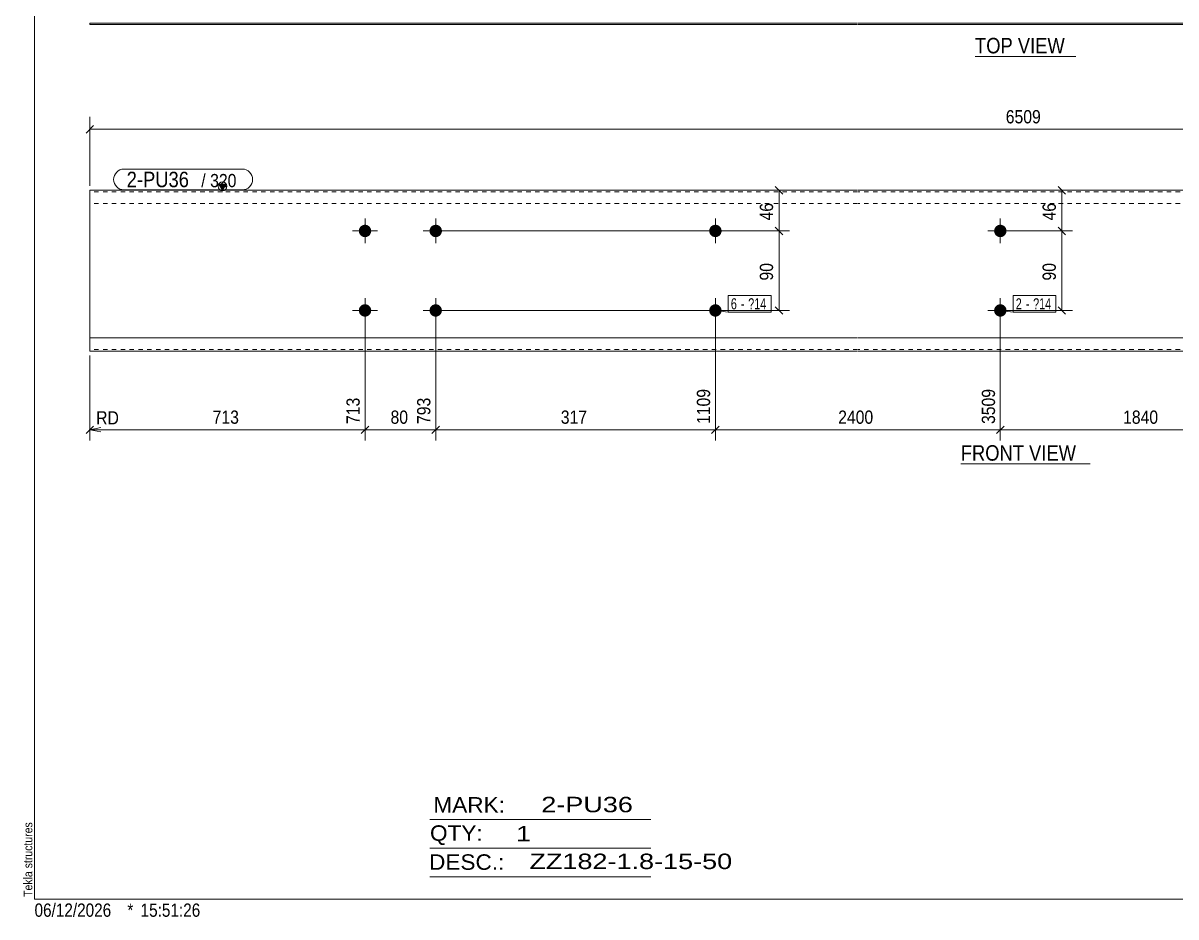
# Model space of a CAD drawing. Header units: millimetres. Extents: x 2 to 579, y 1 to 405.
# Drawn here: x 2.4 to 263.3, y 1 to 203.3 of the extents above; entities that cross this region are included whole.
import ezdxf

# ---------------------------------------------------------------- set-up
doc = ezdxf.new("R2010")
doc.units = ezdxf.units.MM
doc.linetypes.add('XKITLINE00', pattern=[0])
doc.linetypes.add('XKITLINE01', pattern=[4, 1, -1, 1, -1])
for name, color, linetype, lineweight in [('Bolt', 3, 'Continuous', 0), ('BoltMark', 7, 'Continuous', 0), ('Dimensions', 7, 'Continuous', 0), ('DrawingSheet', 5, 'Continuous', 0), ('OtherObjectType', 7, 'Continuous', 0), ('Part', 2, 'Continuous', 0), ('PartMark', 7, 'Continuous', 0)]:
    doc.layers.add(name, color=color, linetype=linetype, lineweight=lineweight)
doc.styles.add('ARIAL', font='ARIAL.TTF')
doc.styles.add('ARIAL_NARROW', font='ARIALN.TTF')

# ---------------------------------------------------------------- blocks, each defined once
blk = doc.blocks.new('*A1')
at = {"layer": 'Bolt'}
for points in [[(81.19, 156.2), (81.19, 156.17), (81.19, 156.13), (81.19, 156.1), (81.18, 156.06), (81.18, 156.03), (81.17, 156), (81.17, 155.96), (81.16, 155.93), (81.15, 155.9), (81.14, 155.86), (81.13, 155.83), (81.12, 155.8), (81.11, 155.76), (81.1, 155.73), (81.09, 155.7), (81.07, 155.67), (81.06, 155.64), (81.04, 155.61), (81.03, 155.58), (81.01, 155.55), (80.99, 155.52), (80.98, 155.49), (80.96, 155.46), (80.94, 155.43), (80.92, 155.4), (80.9, 155.37), (80.88, 155.35), (80.85, 155.32), (80.83, 155.3), (80.81, 155.27), (80.78, 155.25), (80.76, 155.22), (80.73, 155.2), (80.71, 155.18), (80.68, 155.15), (80.66, 155.13), (80.63, 155.11), (80.6, 155.09), (80.57, 155.07), (80.54, 155.05), (80.51, 155.03), (80.48, 155.02), (80.45, 155), (80.42, 154.99), (80.39, 154.97), (80.36, 154.96), (80.33, 154.94), (80.3, 154.93), (80.27, 154.92), (80.23, 154.91), (80.2, 154.9), (80.17, 154.89), (80.13, 154.88), (80.1, 154.87), (80.07, 154.86), (80.03, 154.86), (80, 154.85), (79.97, 154.85), (79.93, 154.84), (79.9, 154.84), (79.86, 154.84), (79.83, 154.84), (79.79, 154.84), (79.76, 154.84), (79.73, 154.84), (79.69, 154.84), (79.66, 154.84), (79.62, 154.85), (79.59, 154.85), (79.55, 154.86), (79.52, 154.86), (79.49, 154.87), (79.45, 154.88), (79.42, 154.89), (79.39, 154.9), (79.35, 154.91), (79.32, 154.92), (79.29, 154.93), (79.26, 154.94), (79.23, 154.96), (79.2, 154.97), (79.16, 154.99), (79.13, 155), (79.1, 155.02), (79.07, 155.03), (79.04, 155.05), (79.02, 155.07), (78.99, 155.09), (78.96, 155.11), (78.93, 155.13), (78.91, 155.15), (78.88, 155.18), (78.85, 155.2), (78.83, 155.22), (78.8, 155.25), (78.78, 155.27), (78.76, 155.3), (78.73, 155.32), (78.71, 155.35), (78.69, 155.37), (78.67, 155.4), (78.65, 155.43), (78.63, 155.46), (78.61, 155.49), (78.59, 155.52), (78.58, 155.55), (78.56, 155.58), (78.54, 155.61), (78.53, 155.64), (78.51, 155.67), (78.5, 155.7), (78.49, 155.73), (78.48, 155.76), (78.46, 155.8), (78.45, 155.83), (78.44, 155.86), (78.44, 155.9), (78.43, 155.93), (78.42, 155.96), (78.41, 156), (78.41, 156.03), (78.4, 156.06), (78.4, 156.1), (78.4, 156.13), (78.4, 156.17), (78.39, 156.2), (78.39, 156.24), (78.39, 156.27), (78.4, 156.3), (78.4, 156.34), (78.4, 156.37), (78.4, 156.41), (78.41, 156.44), (78.41, 156.48), (78.42, 156.51), (78.43, 156.54), (78.44, 156.58), (78.44, 156.61), (78.45, 156.64), (78.46, 156.67), (78.48, 156.71), (78.49, 156.74), (78.5, 156.77), (78.51, 156.8), (78.53, 156.83), (78.54, 156.87), (78.56, 156.9), (78.58, 156.93), (78.59, 156.96), (78.61, 156.98), (78.63, 157.01), (78.65, 157.04), (78.67, 157.07), (78.69, 157.1), (78.71, 157.12), (78.73, 157.15), (78.76, 157.18), (78.78, 157.2), (78.8, 157.23), (78.83, 157.25), (78.85, 157.27), (78.88, 157.3), (78.91, 157.32), (78.93, 157.34), (78.96, 157.36), (78.99, 157.38), (79.02, 157.4), (79.04, 157.42), (79.07, 157.44), (79.1, 157.45), (79.13, 157.47), (79.16, 157.49), (79.2, 157.5), (79.23, 157.52), (79.26, 157.53), (79.29, 157.54), (79.32, 157.55), (79.35, 157.57), (79.39, 157.58), (79.42, 157.59), (79.45, 157.59), (79.49, 157.6), (79.52, 157.61), (79.55, 157.62), (79.59, 157.62), (79.62, 157.63), (79.66, 157.63), (79.69, 157.63), (79.73, 157.63), (79.76, 157.64), (79.79, 157.64), (79.83, 157.64), (79.86, 157.63), (79.9, 157.63), (79.93, 157.63), (79.97, 157.63), (80, 157.62), (80.03, 157.62), (80.07, 157.61), (80.1, 157.6), (80.13, 157.59), (80.17, 157.59), (80.2, 157.58), (80.23, 157.57), (80.27, 157.55), (80.3, 157.54), (80.33, 157.53), (80.36, 157.52), (80.39, 157.5), (80.42, 157.49), (80.45, 157.47), (80.48, 157.45), (80.51, 157.44), (80.54, 157.42), (80.57, 157.4), (80.6, 157.38), (80.63, 157.36), (80.66, 157.34), (80.68, 157.32), (80.71, 157.3), (80.73, 157.27), (80.76, 157.25), (80.78, 157.23), (80.81, 157.2), (80.83, 157.18), (80.85, 157.15), (80.88, 157.12), (80.9, 157.1), (80.92, 157.07), (80.94, 157.04), (80.96, 157.01), (80.98, 156.98), (80.99, 156.96), (81.01, 156.93), (81.03, 156.9), (81.04, 156.87), (81.06, 156.83), (81.07, 156.8), (81.09, 156.77), (81.1, 156.74), (81.11, 156.71), (81.12, 156.67), (81.13, 156.64), (81.14, 156.61), (81.15, 156.58), (81.16, 156.54), (81.17, 156.51), (81.17, 156.48), (81.18, 156.44), (81.18, 156.41), (81.19, 156.37), (81.19, 156.34), (81.19, 156.3), (81.19, 156.27), (81.19, 156.24)], [(97.19, 156.2), (97.19, 156.17), (97.19, 156.13), (97.19, 156.1), (97.18, 156.06), (97.18, 156.03), (97.17, 156), (97.17, 155.96), (97.16, 155.93), (97.15, 155.9), (97.14, 155.86), (97.13, 155.83), (97.12, 155.8), (97.11, 155.76), (97.1, 155.73), (97.09, 155.7), (97.07, 155.67), (97.06, 155.64), (97.04, 155.61), (97.03, 155.58), (97.01, 155.55), (96.99, 155.52), (96.98, 155.49), (96.96, 155.46), (96.94, 155.43), (96.92, 155.4), (96.9, 155.37), (96.88, 155.35), (96.85, 155.32), (96.83, 155.3), (96.81, 155.27), (96.78, 155.25), (96.76, 155.22), (96.73, 155.2), (96.71, 155.18), (96.68, 155.15), (96.66, 155.13), (96.63, 155.11), (96.6, 155.09), (96.57, 155.07), (96.54, 155.05), (96.51, 155.03), (96.48, 155.02), (96.45, 155), (96.42, 154.99), (96.39, 154.97), (96.36, 154.96), (96.33, 154.94), (96.3, 154.93), (96.27, 154.92), (96.23, 154.91), (96.2, 154.9), (96.17, 154.89), (96.13, 154.88), (96.1, 154.87), (96.07, 154.86), (96.03, 154.86), (96, 154.85), (95.97, 154.85), (95.93, 154.84), (95.9, 154.84), (95.86, 154.84), (95.83, 154.84), (95.79, 154.84), (95.76, 154.84), (95.73, 154.84), (95.69, 154.84), (95.66, 154.84), (95.62, 154.85), (95.59, 154.85), (95.55, 154.86), (95.52, 154.86), (95.49, 154.87), (95.45, 154.88), (95.42, 154.89), (95.39, 154.9), (95.35, 154.91), (95.32, 154.92), (95.29, 154.93), (95.26, 154.94), (95.23, 154.96), (95.2, 154.97), (95.16, 154.99), (95.13, 155), (95.1, 155.02), (95.07, 155.03), (95.04, 155.05), (95.02, 155.07), (94.99, 155.09), (94.96, 155.11), (94.93, 155.13), (94.91, 155.15), (94.88, 155.18), (94.85, 155.2), (94.83, 155.22), (94.8, 155.25), (94.78, 155.27), (94.76, 155.3), (94.73, 155.32), (94.71, 155.35), (94.69, 155.37), (94.67, 155.4), (94.65, 155.43), (94.63, 155.46), (94.61, 155.49), (94.59, 155.52), (94.58, 155.55), (94.56, 155.58), (94.54, 155.61), (94.53, 155.64), (94.51, 155.67), (94.5, 155.7), (94.49, 155.73), (94.48, 155.76), (94.46, 155.8), (94.45, 155.83), (94.44, 155.86), (94.44, 155.9), (94.43, 155.93), (94.42, 155.96), (94.41, 156), (94.41, 156.03), (94.4, 156.06), (94.4, 156.1), (94.4, 156.13), (94.4, 156.17), (94.39, 156.2), (94.39, 156.24), (94.39, 156.27), (94.4, 156.3), (94.4, 156.34), (94.4, 156.37), (94.4, 156.41), (94.41, 156.44), (94.41, 156.48), (94.42, 156.51), (94.43, 156.54), (94.44, 156.58), (94.44, 156.61), (94.45, 156.64), (94.46, 156.67), (94.48, 156.71), (94.49, 156.74), (94.5, 156.77), (94.51, 156.8), (94.53, 156.83), (94.54, 156.87), (94.56, 156.9), (94.58, 156.93), (94.59, 156.96), (94.61, 156.98), (94.63, 157.01), (94.65, 157.04), (94.67, 157.07), (94.69, 157.1), (94.71, 157.12), (94.73, 157.15), (94.76, 157.18), (94.78, 157.2), (94.8, 157.23), (94.83, 157.25), (94.85, 157.27), (94.88, 157.3), (94.91, 157.32), (94.93, 157.34), (94.96, 157.36), (94.99, 157.38), (95.02, 157.4), (95.04, 157.42), (95.07, 157.44), (95.1, 157.45), (95.13, 157.47), (95.16, 157.49), (95.2, 157.5), (95.23, 157.52), (95.26, 157.53), (95.29, 157.54), (95.32, 157.55), (95.35, 157.57), (95.39, 157.58), (95.42, 157.59), (95.45, 157.59), (95.49, 157.6), (95.52, 157.61), (95.55, 157.62), (95.59, 157.62), (95.62, 157.63), (95.66, 157.63), (95.69, 157.63), (95.73, 157.63), (95.76, 157.64), (95.79, 157.64), (95.83, 157.64), (95.86, 157.63), (95.9, 157.63), (95.93, 157.63), (95.97, 157.63), (96, 157.62), (96.03, 157.62), (96.07, 157.61), (96.1, 157.6), (96.13, 157.59), (96.17, 157.59), (96.2, 157.58), (96.23, 157.57), (96.27, 157.55), (96.3, 157.54), (96.33, 157.53), (96.36, 157.52), (96.39, 157.5), (96.42, 157.49), (96.45, 157.47), (96.48, 157.45), (96.51, 157.44), (96.54, 157.42), (96.57, 157.4), (96.6, 157.38), (96.63, 157.36), (96.66, 157.34), (96.68, 157.32), (96.71, 157.3), (96.73, 157.27), (96.76, 157.25), (96.78, 157.23), (96.81, 157.2), (96.83, 157.18), (96.85, 157.15), (96.88, 157.12), (96.9, 157.1), (96.92, 157.07), (96.94, 157.04), (96.96, 157.01), (96.98, 156.98), (96.99, 156.96), (97.01, 156.93), (97.03, 156.9), (97.04, 156.87), (97.06, 156.83), (97.07, 156.8), (97.09, 156.77), (97.1, 156.74), (97.11, 156.71), (97.12, 156.67), (97.13, 156.64), (97.14, 156.61), (97.15, 156.58), (97.16, 156.54), (97.17, 156.51), (97.17, 156.48), (97.18, 156.44), (97.18, 156.41), (97.19, 156.37), (97.19, 156.34), (97.19, 156.3), (97.19, 156.27), (97.19, 156.24)], [(81.19, 138.2), (81.19, 138.17), (81.19, 138.13), (81.19, 138.1), (81.18, 138.06), (81.18, 138.03), (81.17, 138), (81.17, 137.96), (81.16, 137.93), (81.15, 137.9), (81.14, 137.86), (81.13, 137.83), (81.12, 137.8), (81.11, 137.76), (81.1, 137.73), (81.09, 137.7), (81.07, 137.67), (81.06, 137.64), (81.04, 137.61), (81.03, 137.58), (81.01, 137.55), (80.99, 137.52), (80.98, 137.49), (80.96, 137.46), (80.94, 137.43), (80.92, 137.4), (80.9, 137.37), (80.88, 137.35), (80.85, 137.32), (80.83, 137.3), (80.81, 137.27), (80.78, 137.25), (80.76, 137.22), (80.73, 137.2), (80.71, 137.18), (80.68, 137.15), (80.66, 137.13), (80.63, 137.11), (80.6, 137.09), (80.57, 137.07), (80.54, 137.05), (80.51, 137.03), (80.48, 137.02), (80.45, 137), (80.42, 136.99), (80.39, 136.97), (80.36, 136.96), (80.33, 136.94), (80.3, 136.93), (80.27, 136.92), (80.23, 136.91), (80.2, 136.9), (80.17, 136.89), (80.13, 136.88), (80.1, 136.87), (80.07, 136.86), (80.03, 136.86), (80, 136.85), (79.97, 136.85), (79.93, 136.84), (79.9, 136.84), (79.86, 136.84), (79.83, 136.84), (79.79, 136.84), (79.76, 136.84), (79.73, 136.84), (79.69, 136.84), (79.66, 136.84), (79.62, 136.85), (79.59, 136.85), (79.55, 136.86), (79.52, 136.86), (79.49, 136.87), (79.45, 136.88), (79.42, 136.89), (79.39, 136.9), (79.35, 136.91), (79.32, 136.92), (79.29, 136.93), (79.26, 136.94), (79.23, 136.96), (79.2, 136.97), (79.16, 136.99), (79.13, 137), (79.1, 137.02), (79.07, 137.03), (79.04, 137.05), (79.02, 137.07), (78.99, 137.09), (78.96, 137.11), (78.93, 137.13), (78.91, 137.15), (78.88, 137.18), (78.85, 137.2), (78.83, 137.22), (78.8, 137.25), (78.78, 137.27), (78.76, 137.3), (78.73, 137.32), (78.71, 137.35), (78.69, 137.37), (78.67, 137.4), (78.65, 137.43), (78.63, 137.46), (78.61, 137.49), (78.59, 137.52), (78.58, 137.55), (78.56, 137.58), (78.54, 137.61), (78.53, 137.64), (78.51, 137.67), (78.5, 137.7), (78.49, 137.73), (78.48, 137.76), (78.46, 137.8), (78.45, 137.83), (78.44, 137.86), (78.44, 137.9), (78.43, 137.93), (78.42, 137.96), (78.41, 138), (78.41, 138.03), (78.4, 138.06), (78.4, 138.1), (78.4, 138.13), (78.4, 138.17), (78.39, 138.2), (78.39, 138.24), (78.39, 138.27), (78.4, 138.3), (78.4, 138.34), (78.4, 138.37), (78.4, 138.41), (78.41, 138.44), (78.41, 138.48), (78.42, 138.51), (78.43, 138.54), (78.44, 138.58), (78.44, 138.61), (78.45, 138.64), (78.46, 138.67), (78.48, 138.71), (78.49, 138.74), (78.5, 138.77), (78.51, 138.8), (78.53, 138.83), (78.54, 138.87), (78.56, 138.9), (78.58, 138.93), (78.59, 138.96), (78.61, 138.98), (78.63, 139.01), (78.65, 139.04), (78.67, 139.07), (78.69, 139.1), (78.71, 139.12), (78.73, 139.15), (78.76, 139.18), (78.78, 139.2), (78.8, 139.23), (78.83, 139.25), (78.85, 139.27), (78.88, 139.3), (78.91, 139.32), (78.93, 139.34), (78.96, 139.36), (78.99, 139.38), (79.02, 139.4), (79.04, 139.42), (79.07, 139.44), (79.1, 139.45), (79.13, 139.47), (79.16, 139.49), (79.2, 139.5), (79.23, 139.52), (79.26, 139.53), (79.29, 139.54), (79.32, 139.55), (79.35, 139.57), (79.39, 139.58), (79.42, 139.59), (79.45, 139.59), (79.49, 139.6), (79.52, 139.61), (79.55, 139.62), (79.59, 139.62), (79.62, 139.63), (79.66, 139.63), (79.69, 139.63), (79.73, 139.63), (79.76, 139.64), (79.79, 139.64), (79.83, 139.64), (79.86, 139.63), (79.9, 139.63), (79.93, 139.63), (79.97, 139.63), (80, 139.62), (80.03, 139.62), (80.07, 139.61), (80.1, 139.6), (80.13, 139.59), (80.17, 139.59), (80.2, 139.58), (80.23, 139.57), (80.27, 139.55), (80.3, 139.54), (80.33, 139.53), (80.36, 139.52), (80.39, 139.5), (80.42, 139.49), (80.45, 139.47), (80.48, 139.45), (80.51, 139.44), (80.54, 139.42), (80.57, 139.4), (80.6, 139.38), (80.63, 139.36), (80.66, 139.34), (80.68, 139.32), (80.71, 139.3), (80.73, 139.27), (80.76, 139.25), (80.78, 139.23), (80.81, 139.2), (80.83, 139.18), (80.85, 139.15), (80.88, 139.12), (80.9, 139.1), (80.92, 139.07), (80.94, 139.04), (80.96, 139.01), (80.98, 138.98), (80.99, 138.96), (81.01, 138.93), (81.03, 138.9), (81.04, 138.87), (81.06, 138.83), (81.07, 138.8), (81.09, 138.77), (81.1, 138.74), (81.11, 138.71), (81.12, 138.67), (81.13, 138.64), (81.14, 138.61), (81.15, 138.58), (81.16, 138.54), (81.17, 138.51), (81.17, 138.48), (81.18, 138.44), (81.18, 138.41), (81.19, 138.37), (81.19, 138.34), (81.19, 138.3), (81.19, 138.27), (81.19, 138.24)], [(97.19, 138.2), (97.19, 138.17), (97.19, 138.13), (97.19, 138.1), (97.18, 138.06), (97.18, 138.03), (97.17, 138), (97.17, 137.96), (97.16, 137.93), (97.15, 137.9), (97.14, 137.86), (97.13, 137.83), (97.12, 137.8), (97.11, 137.76), (97.1, 137.73), (97.09, 137.7), (97.07, 137.67), (97.06, 137.64), (97.04, 137.61), (97.03, 137.58), (97.01, 137.55), (96.99, 137.52), (96.98, 137.49), (96.96, 137.46), (96.94, 137.43), (96.92, 137.4), (96.9, 137.37), (96.88, 137.35), (96.85, 137.32), (96.83, 137.3), (96.81, 137.27), (96.78, 137.25), (96.76, 137.22), (96.73, 137.2), (96.71, 137.18), (96.68, 137.15), (96.66, 137.13), (96.63, 137.11), (96.6, 137.09), (96.57, 137.07), (96.54, 137.05), (96.51, 137.03), (96.48, 137.02), (96.45, 137), (96.42, 136.99), (96.39, 136.97), (96.36, 136.96), (96.33, 136.94), (96.3, 136.93), (96.27, 136.92), (96.23, 136.91), (96.2, 136.9), (96.17, 136.89), (96.13, 136.88), (96.1, 136.87), (96.07, 136.86), (96.03, 136.86), (96, 136.85), (95.97, 136.85), (95.93, 136.84), (95.9, 136.84), (95.86, 136.84), (95.83, 136.84), (95.79, 136.84), (95.76, 136.84), (95.73, 136.84), (95.69, 136.84), (95.66, 136.84), (95.62, 136.85), (95.59, 136.85), (95.55, 136.86), (95.52, 136.86), (95.49, 136.87), (95.45, 136.88), (95.42, 136.89), (95.39, 136.9), (95.35, 136.91), (95.32, 136.92), (95.29, 136.93), (95.26, 136.94), (95.23, 136.96), (95.2, 136.97), (95.16, 136.99), (95.13, 137), (95.1, 137.02), (95.07, 137.03), (95.04, 137.05), (95.02, 137.07), (94.99, 137.09), (94.96, 137.11), (94.93, 137.13), (94.91, 137.15), (94.88, 137.18), (94.85, 137.2), (94.83, 137.22), (94.8, 137.25), (94.78, 137.27), (94.76, 137.3), (94.73, 137.32), (94.71, 137.35), (94.69, 137.37), (94.67, 137.4), (94.65, 137.43), (94.63, 137.46), (94.61, 137.49), (94.59, 137.52), (94.58, 137.55), (94.56, 137.58), (94.54, 137.61), (94.53, 137.64), (94.51, 137.67), (94.5, 137.7), (94.49, 137.73), (94.48, 137.76), (94.46, 137.8), (94.45, 137.83), (94.44, 137.86), (94.44, 137.9), (94.43, 137.93), (94.42, 137.96), (94.41, 138), (94.41, 138.03), (94.4, 138.06), (94.4, 138.1), (94.4, 138.13), (94.4, 138.17), (94.39, 138.2), (94.39, 138.24), (94.39, 138.27), (94.4, 138.3), (94.4, 138.34), (94.4, 138.37), (94.4, 138.41), (94.41, 138.44), (94.41, 138.48), (94.42, 138.51), (94.43, 138.54), (94.44, 138.58), (94.44, 138.61), (94.45, 138.64), (94.46, 138.67), (94.48, 138.71), (94.49, 138.74), (94.5, 138.77), (94.51, 138.8), (94.53, 138.83), (94.54, 138.87), (94.56, 138.9), (94.58, 138.93), (94.59, 138.96), (94.61, 138.98), (94.63, 139.01), (94.65, 139.04), (94.67, 139.07), (94.69, 139.1), (94.71, 139.12), (94.73, 139.15), (94.76, 139.18), (94.78, 139.2), (94.8, 139.23), (94.83, 139.25), (94.85, 139.27), (94.88, 139.3), (94.91, 139.32), (94.93, 139.34), (94.96, 139.36), (94.99, 139.38), (95.02, 139.4), (95.04, 139.42), (95.07, 139.44), (95.1, 139.45), (95.13, 139.47), (95.16, 139.49), (95.2, 139.5), (95.23, 139.52), (95.26, 139.53), (95.29, 139.54), (95.32, 139.55), (95.35, 139.57), (95.39, 139.58), (95.42, 139.59), (95.45, 139.59), (95.49, 139.6), (95.52, 139.61), (95.55, 139.62), (95.59, 139.62), (95.62, 139.63), (95.66, 139.63), (95.69, 139.63), (95.73, 139.63), (95.76, 139.64), (95.79, 139.64), (95.83, 139.64), (95.86, 139.63), (95.9, 139.63), (95.93, 139.63), (95.97, 139.63), (96, 139.62), (96.03, 139.62), (96.07, 139.61), (96.1, 139.6), (96.13, 139.59), (96.17, 139.59), (96.2, 139.58), (96.23, 139.57), (96.27, 139.55), (96.3, 139.54), (96.33, 139.53), (96.36, 139.52), (96.39, 139.5), (96.42, 139.49), (96.45, 139.47), (96.48, 139.45), (96.51, 139.44), (96.54, 139.42), (96.57, 139.4), (96.6, 139.38), (96.63, 139.36), (96.66, 139.34), (96.68, 139.32), (96.71, 139.3), (96.73, 139.27), (96.76, 139.25), (96.78, 139.23), (96.81, 139.2), (96.83, 139.18), (96.85, 139.15), (96.88, 139.12), (96.9, 139.1), (96.92, 139.07), (96.94, 139.04), (96.96, 139.01), (96.98, 138.98), (96.99, 138.96), (97.01, 138.93), (97.03, 138.9), (97.04, 138.87), (97.06, 138.83), (97.07, 138.8), (97.09, 138.77), (97.1, 138.74), (97.11, 138.71), (97.12, 138.67), (97.13, 138.64), (97.14, 138.61), (97.15, 138.58), (97.16, 138.54), (97.17, 138.51), (97.17, 138.48), (97.18, 138.44), (97.18, 138.41), (97.19, 138.37), (97.19, 138.34), (97.19, 138.3), (97.19, 138.27), (97.19, 138.24)]]:
    blk.add_hatch(color=3, dxfattribs=at).paths.add_polyline_path(points, flags=17)
at = {"layer": 'Bolt', "color": 3, "linetype": 'XKITLINE00', "lineweight": 0}
for p, q in [((79.79, 159.04), (79.79, 153.44)), ((95.79, 159.04), (95.79, 153.44)), ((82.59, 156.24), (76.99, 156.24)), ((98.59, 156.24), (92.99, 156.24)), ((79.79, 141.04), (79.79, 135.44)), ((95.79, 141.04), (95.79, 135.44)), ((82.59, 138.24), (76.99, 138.24)), ((98.59, 138.24), (92.99, 138.24))]:
    blk.add_line(p, q, dxfattribs=at)
blk = doc.blocks.new('*A2')
at = {"layer": 'Bolt'}
for points in [[(160.5, 156.2), (160.5, 156.17), (160.49, 156.13), (160.49, 156.1), (160.49, 156.06), (160.48, 156.03), (160.48, 156), (160.47, 155.96), (160.46, 155.93), (160.46, 155.9), (160.45, 155.86), (160.44, 155.83), (160.43, 155.8), (160.42, 155.76), (160.4, 155.73), (160.39, 155.7), (160.38, 155.67), (160.36, 155.64), (160.35, 155.61), (160.33, 155.58), (160.32, 155.55), (160.3, 155.52), (160.28, 155.49), (160.26, 155.46), (160.24, 155.43), (160.22, 155.4), (160.2, 155.37), (160.18, 155.35), (160.16, 155.32), (160.14, 155.3), (160.11, 155.27), (160.09, 155.25), (160.06, 155.22), (160.04, 155.2), (160.01, 155.18), (159.99, 155.15), (159.96, 155.13), (159.93, 155.11), (159.9, 155.09), (159.88, 155.07), (159.85, 155.05), (159.82, 155.03), (159.79, 155.02), (159.76, 155), (159.73, 154.99), (159.7, 154.97), (159.67, 154.96), (159.63, 154.94), (159.6, 154.93), (159.57, 154.92), (159.54, 154.91), (159.5, 154.9), (159.47, 154.89), (159.44, 154.88), (159.41, 154.87), (159.37, 154.86), (159.34, 154.86), (159.3, 154.85), (159.27, 154.85), (159.24, 154.84), (159.2, 154.84), (159.17, 154.84), (159.13, 154.84), (159.1, 154.84), (159.06, 154.84), (159.03, 154.84), (159, 154.84), (158.96, 154.84), (158.93, 154.85), (158.89, 154.85), (158.86, 154.86), (158.83, 154.86), (158.79, 154.87), (158.76, 154.88), (158.73, 154.89), (158.69, 154.9), (158.66, 154.91), (158.63, 154.92), (158.59, 154.93), (158.56, 154.94), (158.53, 154.96), (158.5, 154.97), (158.47, 154.99), (158.44, 155), (158.41, 155.02), (158.38, 155.03), (158.35, 155.05), (158.32, 155.07), (158.29, 155.09), (158.26, 155.11), (158.24, 155.13), (158.21, 155.15), (158.18, 155.18), (158.16, 155.2), (158.13, 155.22), (158.11, 155.25), (158.08, 155.27), (158.06, 155.3), (158.04, 155.32), (158.02, 155.35), (157.99, 155.37), (157.97, 155.4), (157.95, 155.43), (157.93, 155.46), (157.92, 155.49), (157.9, 155.52), (157.88, 155.55), (157.86, 155.58), (157.85, 155.61), (157.83, 155.64), (157.82, 155.67), (157.81, 155.7), (157.79, 155.73), (157.78, 155.76), (157.77, 155.8), (157.76, 155.83), (157.75, 155.86), (157.74, 155.9), (157.73, 155.93), (157.73, 155.96), (157.72, 156), (157.71, 156.03), (157.71, 156.06), (157.71, 156.1), (157.7, 156.13), (157.7, 156.17), (157.7, 156.2), (157.7, 156.24), (157.7, 156.27), (157.7, 156.3), (157.7, 156.34), (157.71, 156.37), (157.71, 156.41), (157.71, 156.44), (157.72, 156.48), (157.73, 156.51), (157.73, 156.54), (157.74, 156.58), (157.75, 156.61), (157.76, 156.64), (157.77, 156.67), (157.78, 156.71), (157.79, 156.74), (157.81, 156.77), (157.82, 156.8), (157.83, 156.83), (157.85, 156.87), (157.86, 156.9), (157.88, 156.93), (157.9, 156.96), (157.92, 156.98), (157.93, 157.01), (157.95, 157.04), (157.97, 157.07), (157.99, 157.1), (158.02, 157.12), (158.04, 157.15), (158.06, 157.18), (158.08, 157.2), (158.11, 157.23), (158.13, 157.25), (158.16, 157.27), (158.18, 157.3), (158.21, 157.32), (158.24, 157.34), (158.26, 157.36), (158.29, 157.38), (158.32, 157.4), (158.35, 157.42), (158.38, 157.44), (158.41, 157.45), (158.44, 157.47), (158.47, 157.49), (158.5, 157.5), (158.53, 157.52), (158.56, 157.53), (158.59, 157.54), (158.63, 157.55), (158.66, 157.57), (158.69, 157.58), (158.73, 157.59), (158.76, 157.59), (158.79, 157.6), (158.83, 157.61), (158.86, 157.62), (158.89, 157.62), (158.93, 157.63), (158.96, 157.63), (159, 157.63), (159.03, 157.63), (159.06, 157.64), (159.1, 157.64), (159.13, 157.64), (159.17, 157.63), (159.2, 157.63), (159.24, 157.63), (159.27, 157.63), (159.3, 157.62), (159.34, 157.62), (159.37, 157.61), (159.41, 157.6), (159.44, 157.59), (159.47, 157.59), (159.5, 157.58), (159.54, 157.57), (159.57, 157.55), (159.6, 157.54), (159.63, 157.53), (159.67, 157.52), (159.7, 157.5), (159.73, 157.49), (159.76, 157.47), (159.79, 157.45), (159.82, 157.44), (159.85, 157.42), (159.88, 157.4), (159.9, 157.38), (159.93, 157.36), (159.96, 157.34), (159.99, 157.32), (160.01, 157.3), (160.04, 157.27), (160.06, 157.25), (160.09, 157.23), (160.11, 157.2), (160.14, 157.18), (160.16, 157.15), (160.18, 157.12), (160.2, 157.1), (160.22, 157.07), (160.24, 157.04), (160.26, 157.01), (160.28, 156.98), (160.3, 156.96), (160.32, 156.93), (160.33, 156.9), (160.35, 156.87), (160.36, 156.83), (160.38, 156.8), (160.39, 156.77), (160.4, 156.74), (160.42, 156.71), (160.43, 156.67), (160.44, 156.64), (160.45, 156.61), (160.46, 156.58), (160.46, 156.54), (160.47, 156.51), (160.48, 156.48), (160.48, 156.44), (160.49, 156.41), (160.49, 156.37), (160.49, 156.34), (160.5, 156.3), (160.5, 156.27), (160.5, 156.24)], [(160.5, 138.2), (160.5, 138.17), (160.49, 138.13), (160.49, 138.1), (160.49, 138.06), (160.48, 138.03), (160.48, 138), (160.47, 137.96), (160.46, 137.93), (160.46, 137.9), (160.45, 137.86), (160.44, 137.83), (160.43, 137.8), (160.42, 137.76), (160.4, 137.73), (160.39, 137.7), (160.38, 137.67), (160.36, 137.64), (160.35, 137.61), (160.33, 137.58), (160.32, 137.55), (160.3, 137.52), (160.28, 137.49), (160.26, 137.46), (160.24, 137.43), (160.22, 137.4), (160.2, 137.37), (160.18, 137.35), (160.16, 137.32), (160.14, 137.3), (160.11, 137.27), (160.09, 137.25), (160.06, 137.22), (160.04, 137.2), (160.01, 137.18), (159.99, 137.15), (159.96, 137.13), (159.93, 137.11), (159.9, 137.09), (159.88, 137.07), (159.85, 137.05), (159.82, 137.03), (159.79, 137.02), (159.76, 137), (159.73, 136.99), (159.7, 136.97), (159.67, 136.96), (159.63, 136.94), (159.6, 136.93), (159.57, 136.92), (159.54, 136.91), (159.5, 136.9), (159.47, 136.89), (159.44, 136.88), (159.41, 136.87), (159.37, 136.86), (159.34, 136.86), (159.3, 136.85), (159.27, 136.85), (159.24, 136.84), (159.2, 136.84), (159.17, 136.84), (159.13, 136.84), (159.1, 136.84), (159.06, 136.84), (159.03, 136.84), (159, 136.84), (158.96, 136.84), (158.93, 136.85), (158.89, 136.85), (158.86, 136.86), (158.83, 136.86), (158.79, 136.87), (158.76, 136.88), (158.73, 136.89), (158.69, 136.9), (158.66, 136.91), (158.63, 136.92), (158.59, 136.93), (158.56, 136.94), (158.53, 136.96), (158.5, 136.97), (158.47, 136.99), (158.44, 137), (158.41, 137.02), (158.38, 137.03), (158.35, 137.05), (158.32, 137.07), (158.29, 137.09), (158.26, 137.11), (158.24, 137.13), (158.21, 137.15), (158.18, 137.18), (158.16, 137.2), (158.13, 137.22), (158.11, 137.25), (158.08, 137.27), (158.06, 137.3), (158.04, 137.32), (158.02, 137.35), (157.99, 137.37), (157.97, 137.4), (157.95, 137.43), (157.93, 137.46), (157.92, 137.49), (157.9, 137.52), (157.88, 137.55), (157.86, 137.58), (157.85, 137.61), (157.83, 137.64), (157.82, 137.67), (157.81, 137.7), (157.79, 137.73), (157.78, 137.76), (157.77, 137.8), (157.76, 137.83), (157.75, 137.86), (157.74, 137.9), (157.73, 137.93), (157.73, 137.96), (157.72, 138), (157.71, 138.03), (157.71, 138.06), (157.71, 138.1), (157.7, 138.13), (157.7, 138.17), (157.7, 138.2), (157.7, 138.24), (157.7, 138.27), (157.7, 138.3), (157.7, 138.34), (157.71, 138.37), (157.71, 138.41), (157.71, 138.44), (157.72, 138.48), (157.73, 138.51), (157.73, 138.54), (157.74, 138.58), (157.75, 138.61), (157.76, 138.64), (157.77, 138.67), (157.78, 138.71), (157.79, 138.74), (157.81, 138.77), (157.82, 138.8), (157.83, 138.83), (157.85, 138.87), (157.86, 138.9), (157.88, 138.93), (157.9, 138.96), (157.92, 138.98), (157.93, 139.01), (157.95, 139.04), (157.97, 139.07), (157.99, 139.1), (158.02, 139.12), (158.04, 139.15), (158.06, 139.18), (158.08, 139.2), (158.11, 139.23), (158.13, 139.25), (158.16, 139.27), (158.18, 139.3), (158.21, 139.32), (158.24, 139.34), (158.26, 139.36), (158.29, 139.38), (158.32, 139.4), (158.35, 139.42), (158.38, 139.44), (158.41, 139.45), (158.44, 139.47), (158.47, 139.49), (158.5, 139.5), (158.53, 139.52), (158.56, 139.53), (158.59, 139.54), (158.63, 139.55), (158.66, 139.57), (158.69, 139.58), (158.73, 139.59), (158.76, 139.59), (158.79, 139.6), (158.83, 139.61), (158.86, 139.62), (158.89, 139.62), (158.93, 139.63), (158.96, 139.63), (159, 139.63), (159.03, 139.63), (159.06, 139.64), (159.1, 139.64), (159.13, 139.64), (159.17, 139.63), (159.2, 139.63), (159.24, 139.63), (159.27, 139.63), (159.3, 139.62), (159.34, 139.62), (159.37, 139.61), (159.41, 139.6), (159.44, 139.59), (159.47, 139.59), (159.5, 139.58), (159.54, 139.57), (159.57, 139.55), (159.6, 139.54), (159.63, 139.53), (159.67, 139.52), (159.7, 139.5), (159.73, 139.49), (159.76, 139.47), (159.79, 139.45), (159.82, 139.44), (159.85, 139.42), (159.88, 139.4), (159.9, 139.38), (159.93, 139.36), (159.96, 139.34), (159.99, 139.32), (160.01, 139.3), (160.04, 139.27), (160.06, 139.25), (160.09, 139.23), (160.11, 139.2), (160.14, 139.18), (160.16, 139.15), (160.18, 139.12), (160.2, 139.1), (160.22, 139.07), (160.24, 139.04), (160.26, 139.01), (160.28, 138.98), (160.3, 138.96), (160.32, 138.93), (160.33, 138.9), (160.35, 138.87), (160.36, 138.83), (160.38, 138.8), (160.39, 138.77), (160.4, 138.74), (160.42, 138.71), (160.43, 138.67), (160.44, 138.64), (160.45, 138.61), (160.46, 138.58), (160.46, 138.54), (160.47, 138.51), (160.48, 138.48), (160.48, 138.44), (160.49, 138.41), (160.49, 138.37), (160.49, 138.34), (160.5, 138.3), (160.5, 138.27), (160.5, 138.24)]]:
    blk.add_hatch(color=3, dxfattribs=at).paths.add_polyline_path(points, flags=17)
at = {"layer": 'Bolt', "color": 3, "linetype": 'XKITLINE00', "lineweight": 0}
for p, q in [((159.1, 159.04), (159.1, 153.44)), ((161.9, 156.24), (156.3, 156.24)), ((159.1, 141.04), (159.1, 135.44)), ((161.9, 138.24), (156.3, 138.24))]:
    blk.add_line(p, q, dxfattribs=at)
blk = doc.blocks.new('*A3')
at = {"layer": 'Bolt'}
for points in [[(224.99, 156.2), (224.98, 156.17), (224.98, 156.13), (224.98, 156.1), (224.98, 156.06), (224.97, 156.03), (224.97, 156), (224.96, 155.96), (224.95, 155.93), (224.94, 155.9), (224.94, 155.86), (224.93, 155.83), (224.92, 155.8), (224.9, 155.76), (224.89, 155.73), (224.88, 155.7), (224.87, 155.67), (224.85, 155.64), (224.84, 155.61), (224.82, 155.58), (224.8, 155.55), (224.79, 155.52), (224.77, 155.49), (224.75, 155.46), (224.73, 155.43), (224.71, 155.4), (224.69, 155.37), (224.67, 155.35), (224.65, 155.32), (224.62, 155.3), (224.6, 155.27), (224.58, 155.25), (224.55, 155.22), (224.53, 155.2), (224.5, 155.18), (224.47, 155.15), (224.45, 155.13), (224.42, 155.11), (224.39, 155.09), (224.36, 155.07), (224.34, 155.05), (224.31, 155.03), (224.28, 155.02), (224.25, 155), (224.22, 154.99), (224.18, 154.97), (224.15, 154.96), (224.12, 154.94), (224.09, 154.93), (224.06, 154.92), (224.03, 154.91), (223.99, 154.9), (223.96, 154.89), (223.93, 154.88), (223.89, 154.87), (223.86, 154.86), (223.83, 154.86), (223.79, 154.85), (223.76, 154.85), (223.72, 154.84), (223.69, 154.84), (223.66, 154.84), (223.62, 154.84), (223.59, 154.84), (223.55, 154.84), (223.52, 154.84), (223.48, 154.84), (223.45, 154.84), (223.41, 154.85), (223.38, 154.85), (223.35, 154.86), (223.31, 154.86), (223.28, 154.87), (223.25, 154.88), (223.21, 154.89), (223.18, 154.9), (223.15, 154.91), (223.11, 154.92), (223.08, 154.93), (223.05, 154.94), (223.02, 154.96), (222.99, 154.97), (222.96, 154.99), (222.93, 155), (222.9, 155.02), (222.87, 155.03), (222.84, 155.05), (222.81, 155.07), (222.78, 155.09), (222.75, 155.11), (222.73, 155.13), (222.7, 155.15), (222.67, 155.18), (222.65, 155.2), (222.62, 155.22), (222.6, 155.25), (222.57, 155.27), (222.55, 155.3), (222.53, 155.32), (222.5, 155.35), (222.48, 155.37), (222.46, 155.4), (222.44, 155.43), (222.42, 155.46), (222.4, 155.49), (222.39, 155.52), (222.37, 155.55), (222.35, 155.58), (222.34, 155.61), (222.32, 155.64), (222.31, 155.67), (222.29, 155.7), (222.28, 155.73), (222.27, 155.76), (222.26, 155.8), (222.25, 155.83), (222.24, 155.86), (222.23, 155.9), (222.22, 155.93), (222.21, 155.96), (222.21, 156), (222.2, 156.03), (222.2, 156.06), (222.19, 156.1), (222.19, 156.13), (222.19, 156.17), (222.19, 156.2), (222.19, 156.24), (222.19, 156.27), (222.19, 156.3), (222.19, 156.34), (222.19, 156.37), (222.2, 156.41), (222.2, 156.44), (222.21, 156.48), (222.21, 156.51), (222.22, 156.54), (222.23, 156.58), (222.24, 156.61), (222.25, 156.64), (222.26, 156.67), (222.27, 156.71), (222.28, 156.74), (222.29, 156.77), (222.31, 156.8), (222.32, 156.83), (222.34, 156.87), (222.35, 156.9), (222.37, 156.93), (222.39, 156.96), (222.4, 156.98), (222.42, 157.01), (222.44, 157.04), (222.46, 157.07), (222.48, 157.1), (222.5, 157.12), (222.53, 157.15), (222.55, 157.18), (222.57, 157.2), (222.6, 157.23), (222.62, 157.25), (222.65, 157.27), (222.67, 157.3), (222.7, 157.32), (222.73, 157.34), (222.75, 157.36), (222.78, 157.38), (222.81, 157.4), (222.84, 157.42), (222.87, 157.44), (222.9, 157.45), (222.93, 157.47), (222.96, 157.49), (222.99, 157.5), (223.02, 157.52), (223.05, 157.53), (223.08, 157.54), (223.11, 157.55), (223.15, 157.57), (223.18, 157.58), (223.21, 157.59), (223.25, 157.59), (223.28, 157.6), (223.31, 157.61), (223.35, 157.62), (223.38, 157.62), (223.41, 157.63), (223.45, 157.63), (223.48, 157.63), (223.52, 157.63), (223.55, 157.64), (223.59, 157.64), (223.62, 157.64), (223.66, 157.63), (223.69, 157.63), (223.72, 157.63), (223.76, 157.63), (223.79, 157.62), (223.83, 157.62), (223.86, 157.61), (223.89, 157.6), (223.93, 157.59), (223.96, 157.59), (223.99, 157.58), (224.03, 157.57), (224.06, 157.55), (224.09, 157.54), (224.12, 157.53), (224.15, 157.52), (224.18, 157.5), (224.22, 157.49), (224.25, 157.47), (224.28, 157.45), (224.31, 157.44), (224.34, 157.42), (224.36, 157.4), (224.39, 157.38), (224.42, 157.36), (224.45, 157.34), (224.47, 157.32), (224.5, 157.3), (224.53, 157.27), (224.55, 157.25), (224.58, 157.23), (224.6, 157.2), (224.62, 157.18), (224.65, 157.15), (224.67, 157.12), (224.69, 157.1), (224.71, 157.07), (224.73, 157.04), (224.75, 157.01), (224.77, 156.98), (224.79, 156.96), (224.8, 156.93), (224.82, 156.9), (224.84, 156.87), (224.85, 156.83), (224.87, 156.8), (224.88, 156.77), (224.89, 156.74), (224.9, 156.71), (224.92, 156.67), (224.93, 156.64), (224.94, 156.61), (224.94, 156.58), (224.95, 156.54), (224.96, 156.51), (224.97, 156.48), (224.97, 156.44), (224.98, 156.41), (224.98, 156.37), (224.98, 156.34), (224.98, 156.3), (224.99, 156.27), (224.99, 156.24)], [(224.99, 138.2), (224.98, 138.17), (224.98, 138.13), (224.98, 138.1), (224.98, 138.06), (224.97, 138.03), (224.97, 138), (224.96, 137.96), (224.95, 137.93), (224.94, 137.9), (224.94, 137.86), (224.93, 137.83), (224.92, 137.8), (224.9, 137.76), (224.89, 137.73), (224.88, 137.7), (224.87, 137.67), (224.85, 137.64), (224.84, 137.61), (224.82, 137.58), (224.8, 137.55), (224.79, 137.52), (224.77, 137.49), (224.75, 137.46), (224.73, 137.43), (224.71, 137.4), (224.69, 137.37), (224.67, 137.35), (224.65, 137.32), (224.62, 137.3), (224.6, 137.27), (224.58, 137.25), (224.55, 137.22), (224.53, 137.2), (224.5, 137.18), (224.47, 137.15), (224.45, 137.13), (224.42, 137.11), (224.39, 137.09), (224.36, 137.07), (224.34, 137.05), (224.31, 137.03), (224.28, 137.02), (224.25, 137), (224.22, 136.99), (224.18, 136.97), (224.15, 136.96), (224.12, 136.94), (224.09, 136.93), (224.06, 136.92), (224.03, 136.91), (223.99, 136.9), (223.96, 136.89), (223.93, 136.88), (223.89, 136.87), (223.86, 136.86), (223.83, 136.86), (223.79, 136.85), (223.76, 136.85), (223.72, 136.84), (223.69, 136.84), (223.66, 136.84), (223.62, 136.84), (223.59, 136.84), (223.55, 136.84), (223.52, 136.84), (223.48, 136.84), (223.45, 136.84), (223.41, 136.85), (223.38, 136.85), (223.35, 136.86), (223.31, 136.86), (223.28, 136.87), (223.25, 136.88), (223.21, 136.89), (223.18, 136.9), (223.15, 136.91), (223.11, 136.92), (223.08, 136.93), (223.05, 136.94), (223.02, 136.96), (222.99, 136.97), (222.96, 136.99), (222.93, 137), (222.9, 137.02), (222.87, 137.03), (222.84, 137.05), (222.81, 137.07), (222.78, 137.09), (222.75, 137.11), (222.73, 137.13), (222.7, 137.15), (222.67, 137.18), (222.65, 137.2), (222.62, 137.22), (222.6, 137.25), (222.57, 137.27), (222.55, 137.3), (222.53, 137.32), (222.5, 137.35), (222.48, 137.37), (222.46, 137.4), (222.44, 137.43), (222.42, 137.46), (222.4, 137.49), (222.39, 137.52), (222.37, 137.55), (222.35, 137.58), (222.34, 137.61), (222.32, 137.64), (222.31, 137.67), (222.29, 137.7), (222.28, 137.73), (222.27, 137.76), (222.26, 137.8), (222.25, 137.83), (222.24, 137.86), (222.23, 137.9), (222.22, 137.93), (222.21, 137.96), (222.21, 138), (222.2, 138.03), (222.2, 138.06), (222.19, 138.1), (222.19, 138.13), (222.19, 138.17), (222.19, 138.2), (222.19, 138.24), (222.19, 138.27), (222.19, 138.3), (222.19, 138.34), (222.19, 138.37), (222.2, 138.41), (222.2, 138.44), (222.21, 138.48), (222.21, 138.51), (222.22, 138.54), (222.23, 138.58), (222.24, 138.61), (222.25, 138.64), (222.26, 138.67), (222.27, 138.71), (222.28, 138.74), (222.29, 138.77), (222.31, 138.8), (222.32, 138.83), (222.34, 138.87), (222.35, 138.9), (222.37, 138.93), (222.39, 138.96), (222.4, 138.98), (222.42, 139.01), (222.44, 139.04), (222.46, 139.07), (222.48, 139.1), (222.5, 139.12), (222.53, 139.15), (222.55, 139.18), (222.57, 139.2), (222.6, 139.23), (222.62, 139.25), (222.65, 139.27), (222.67, 139.3), (222.7, 139.32), (222.73, 139.34), (222.75, 139.36), (222.78, 139.38), (222.81, 139.4), (222.84, 139.42), (222.87, 139.44), (222.9, 139.45), (222.93, 139.47), (222.96, 139.49), (222.99, 139.5), (223.02, 139.52), (223.05, 139.53), (223.08, 139.54), (223.11, 139.55), (223.15, 139.57), (223.18, 139.58), (223.21, 139.59), (223.25, 139.59), (223.28, 139.6), (223.31, 139.61), (223.35, 139.62), (223.38, 139.62), (223.41, 139.63), (223.45, 139.63), (223.48, 139.63), (223.52, 139.63), (223.55, 139.64), (223.59, 139.64), (223.62, 139.64), (223.66, 139.63), (223.69, 139.63), (223.72, 139.63), (223.76, 139.63), (223.79, 139.62), (223.83, 139.62), (223.86, 139.61), (223.89, 139.6), (223.93, 139.59), (223.96, 139.59), (223.99, 139.58), (224.03, 139.57), (224.06, 139.55), (224.09, 139.54), (224.12, 139.53), (224.15, 139.52), (224.18, 139.5), (224.22, 139.49), (224.25, 139.47), (224.28, 139.45), (224.31, 139.44), (224.34, 139.42), (224.36, 139.4), (224.39, 139.38), (224.42, 139.36), (224.45, 139.34), (224.47, 139.32), (224.5, 139.3), (224.53, 139.27), (224.55, 139.25), (224.58, 139.23), (224.6, 139.2), (224.62, 139.18), (224.65, 139.15), (224.67, 139.12), (224.69, 139.1), (224.71, 139.07), (224.73, 139.04), (224.75, 139.01), (224.77, 138.98), (224.79, 138.96), (224.8, 138.93), (224.82, 138.9), (224.84, 138.87), (224.85, 138.83), (224.87, 138.8), (224.88, 138.77), (224.89, 138.74), (224.9, 138.71), (224.92, 138.67), (224.93, 138.64), (224.94, 138.61), (224.94, 138.58), (224.95, 138.54), (224.96, 138.51), (224.97, 138.48), (224.97, 138.44), (224.98, 138.41), (224.98, 138.37), (224.98, 138.34), (224.98, 138.3), (224.99, 138.27), (224.99, 138.24)]]:
    blk.add_hatch(color=3, dxfattribs=at).paths.add_polyline_path(points, flags=17)
at = {"layer": 'Bolt', "color": 3, "linetype": 'XKITLINE00', "lineweight": 0}
for p, q in [((223.59, 159.04), (223.59, 153.44)), ((226.39, 156.24), (220.79, 156.24)), ((223.59, 141.04), (223.59, 135.44)), ((226.39, 138.24), (220.79, 138.24))]:
    blk.add_line(p, q, dxfattribs=at)
blk = doc.blocks.new('*A6')
at = {"layer": 'Part'}
blk.add_hatch(color=2, dxfattribs=at).paths.add_polyline_path([(46.74, 166.84), (48.34, 166.84), (47.54, 165.44)], flags=17)
at = {"layer": 'Part', "color": 2, "linetype": 'XKITLINE00', "lineweight": 0}
for p, q in [((17.5, 165.44), (17.5, 129.04)), ((47.5, 165.44), (17.5, 165.44)), ((47.54, 165.44), (46.74, 166.84)), ((46.74, 166.84), (48.34, 166.84)), ((48.34, 166.84), (47.54, 165.44)), ((191.29, 165.44), (47.6, 165.44)), ((255.78, 165.44), (191.39, 165.44)), ((320.27, 165.44), (255.88, 165.44)), ((47.5, 132.04), (17.5, 132.04)), ((191.29, 132.04), (47.6, 132.04)), ((255.78, 132.04), (191.39, 132.04)), ((320.27, 132.04), (255.88, 132.04)), ((17.5, 129.04), (47.5, 129.04)), ((47.6, 129.04), (191.29, 129.04)), ((191.39, 129.04), (255.78, 129.04)), ((255.88, 129.04), (320.27, 129.04))]:
    blk.add_line(p, q, dxfattribs=at)
at = {"layer": 'Part', "color": 7, "linetype": 'XKITLINE01', "lineweight": 0}
for p, q in [((47.5, 165.08), (17.5, 165.08)), ((191.29, 165.08), (47.6, 165.08)), ((255.78, 165.08), (191.39, 165.08)), ((320.27, 165.08), (255.88, 165.08)), ((47.5, 162.44), (17.5, 162.44)), ((191.29, 162.44), (47.6, 162.44)), ((255.78, 162.44), (191.39, 162.44)), ((320.27, 162.44), (255.88, 162.44)), ((47.5, 129.4), (17.5, 129.4)), ((191.29, 129.4), (47.6, 129.4)), ((255.78, 129.4), (191.39, 129.4)), ((320.27, 129.4), (255.88, 129.4))]:
    blk.add_line(p, q, dxfattribs=at)
at = {"layer": 'Part', "color": 2, "linetype": 'XKITLINE00', "lineweight": 0}
blk.add_circle((47.54, 166.34), 1, dxfattribs=at)
blk = doc.blocks.new('*A12')
at = {"layer": 'Part', "color": 2, "linetype": 'XKITLINE00', "lineweight": 0}
for p, q in [((17.5, 202.94), (17.5, 203.3)), ((17.5, 203.3), (47.5, 203.3)), ((47.5, 202.94), (17.5, 202.94)), ((47.6, 203.3), (191.29, 203.3)), ((191.29, 202.94), (47.6, 202.94)), ((191.39, 203.3), (255.78, 203.3)), ((255.78, 202.94), (191.39, 202.94)), ((255.88, 203.3), (320.27, 203.3)), ((320.27, 202.94), (255.88, 202.94))]:
    blk.add_line(p, q, dxfattribs=at)
blk = doc.blocks.new('*A13')
at = {"layer": 'DrawingSheet', "color": 5, "linetype": 'XKITLINE00', "lineweight": 0}
for p, q in [((5, 405), (5, 5)), ((5, 5), (579, 5))]:
    blk.add_line(p, q, dxfattribs=at)
at = {"layer": 'DrawingSheet', "color": 5, "style": 'ARIAL', "width": 0.85}
blk.add_text('Tekla structures', height=2, rotation=90, dxfattribs=at).set_placement((4.5, 5.5))
blk = doc.blocks.new('*A17')
at = {"layer": 'OtherObjectType', "color": 6, "linetype": 'XKITLINE00', "lineweight": 0}
for p, q in [((94.5, 23), (144.5, 23)), ((94.5, 16.5), (144.5, 16.5)), ((94.5, 10), (144.5, 10))]:
    blk.add_line(p, q, dxfattribs=at)
at = {"layer": 'OtherObjectType', "color": 6, "style": 'ARIAL_NARROW'}
for s, width, p in [('MARK:', 1.275, (95.27, 24.58)), ('2-PU36', 1.525501, (119.69, 24.65)), ('QTY:', 1.275, (94.5, 18.19)), ('1', 1.525501, (113.99, 18.05)), ('DESC.:', 1.275, (94.29, 11.63)), ('ZZ182-1.8-15-50', 1.525501, (117, 11.79))]:
    blk.add_text(s, height=3.5, dxfattribs=dict(at, width=width)).set_placement(p)
blk = doc.blocks.new('*A20')
at = {"layer": 'OtherObjectType', "color": 7, "style": 'ARIAL_NARROW', "width": 1.008832}
for s, p in [('06/12/2026', (4.99, 1)), ('*', (26, 1)), ('15:51:26', (29, 1))]:
    blk.add_text(s, height=3, dxfattribs=at).set_placement(p)
blk = doc.blocks.new('*A23')
at = {"layer": 'Dimensions', "color": 7, "linetype": 'XKITLINE00', "lineweight": 0}
for p, q in [((236.65, 157.08), (238.35, 155.39)), ((224.59, 156.24), (239.9, 156.24)), ((237.5, 138.24), (237.5, 156.24)), ((236.65, 139.08), (238.35, 137.39)), ((224.59, 138.24), (239.9, 138.24))]:
    blk.add_line(p, q, dxfattribs=at)
at = {"layer": 'Dimensions', "color": 3}
for p in [(237.5, 156.24), (237.5, 138.24)]:
    blk.add_point(p, dxfattribs=at)
at = {"layer": 'Dimensions', "color": 3, "style": 'ARIAL', "width": 0.85}
blk.add_text('90', height=3, rotation=90.0002, dxfattribs=at).set_placement((236.15, 145.01))
blk = doc.blocks.new('*A24')
at = {"layer": 'Dimensions', "color": 7, "linetype": 'XKITLINE00', "lineweight": 0}
for p, q in [((224.59, 165.44), (239.9, 165.44)), ((236.65, 166.28), (238.35, 164.59)), ((237.5, 156.24), (237.5, 165.44)), ((236.65, 157.08), (238.35, 155.39)), ((224.59, 156.24), (239.9, 156.24))]:
    blk.add_line(p, q, dxfattribs=at)
at = {"layer": 'Dimensions', "color": 3}
for p in [(237.5, 165.44), (237.5, 156.24)]:
    blk.add_point(p, dxfattribs=at)
at = {"layer": 'Dimensions', "color": 3, "style": 'ARIAL', "width": 0.85}
blk.add_text('46', height=3, rotation=90.0002, dxfattribs=at).set_placement((236.15, 158.61))
blk = doc.blocks.new('*A25')
at = {"layer": 'Dimensions', "color": 7, "linetype": 'XKITLINE00', "lineweight": 0}
for p, q in [((172.65, 157.08), (174.35, 155.39)), ((96.79, 156.24), (175.9, 156.24)), ((173.5, 138.24), (173.5, 156.24)), ((172.65, 139.08), (174.35, 137.39)), ((96.79, 138.24), (175.9, 138.24))]:
    blk.add_line(p, q, dxfattribs=at)
at = {"layer": 'Dimensions', "color": 3}
for p in [(173.5, 156.24), (173.5, 138.24)]:
    blk.add_point(p, dxfattribs=at)
at = {"layer": 'Dimensions', "color": 3, "style": 'ARIAL', "width": 0.85}
blk.add_text('90', height=3, rotation=90.0002, dxfattribs=at).set_placement((172.15, 145.01))
blk = doc.blocks.new('*A26')
at = {"layer": 'Dimensions', "color": 7, "linetype": 'XKITLINE00', "lineweight": 0}
for p, q in [((160.1, 165.44), (175.9, 165.44)), ((172.65, 166.28), (174.35, 164.59)), ((173.5, 156.24), (173.5, 165.44)), ((172.65, 157.08), (174.35, 155.39)), ((96.79, 156.24), (175.9, 156.24))]:
    blk.add_line(p, q, dxfattribs=at)
at = {"layer": 'Dimensions', "color": 3}
for p in [(173.5, 165.44), (173.5, 156.24)]:
    blk.add_point(p, dxfattribs=at)
at = {"layer": 'Dimensions', "color": 3, "style": 'ARIAL', "width": 0.85}
blk.add_text('46', height=3, rotation=90.0002, dxfattribs=at).set_placement((172.15, 158.61))
blk = doc.blocks.new('*A27')
at = {"layer": 'Dimensions', "color": 7, "linetype": 'XKITLINE00', "lineweight": 0}
for p, q in [((18.35, 180.08), (16.65, 178.39)), ((17.5, 166.44), (17.5, 182.09)), ((17.5, 179.24), (441.05, 179.24))]:
    blk.add_line(p, q, dxfattribs=at)
at = {"layer": 'Dimensions', "color": 3}
blk.add_point((17.5, 179.24), dxfattribs=at)
at = {"layer": 'Dimensions', "color": 3, "style": 'ARIAL', "width": 0.85}
blk.add_text('6509', height=3, dxfattribs=at).set_placement((224.82, 180.59))
blk = doc.blocks.new('*A28')
at = {"layer": 'Dimensions', "color": 7, "linetype": 'XKITLINE00', "lineweight": 0}
for p, q in [((79.79, 137.24), (79.79, 108.84)), ((17.5, 128.04), (17.5, 108.84)), ((17.5, 128.04), (17.5, 108.84)), ((18.35, 112.08), (16.65, 110.39)), ((20, 111.74), (17.5, 111.24)), ((17.5, 111.24), (79.79, 111.24)), ((20, 110.74), (17.5, 111.24)), ((24.72, 111.24), (17.5, 111.24)), ((80.64, 112.08), (78.95, 110.39))]:
    blk.add_line(p, q, dxfattribs=at)
at = {"layer": 'Dimensions', "color": 3}
for p in [(17.5, 111.24), (79.79, 111.24)]:
    blk.add_point(p, dxfattribs=at)
at = {"layer": 'Dimensions', "color": 7}
blk.add_point((17.5, 111.24), dxfattribs=at)
at = {"layer": 'Dimensions', "color": 3, "style": 'ARIAL', "width": 0.85}
blk.add_text('713', height=3, rotation=90.0002, dxfattribs=at).set_placement((78.59, 112.54))
for s, p in [('RD', (18.94, 112.44)), ('713', (45.31, 112.59))]:
    blk.add_text(s, height=3, dxfattribs=at).set_placement(p)
blk = doc.blocks.new('*A29')
at = {"layer": 'Dimensions', "color": 7, "linetype": 'XKITLINE00', "lineweight": 0}
for p, q in [((79.79, 137.24), (79.79, 108.84)), ((95.79, 137.24), (95.79, 108.84)), ((80.64, 112.08), (78.95, 110.39)), ((79.79, 111.24), (95.79, 111.24)), ((96.64, 112.08), (94.95, 110.39))]:
    blk.add_line(p, q, dxfattribs=at)
at = {"layer": 'Dimensions', "color": 3}
for p in [(79.79, 111.24), (95.79, 111.24)]:
    blk.add_point(p, dxfattribs=at)
at = {"layer": 'Dimensions', "color": 3, "style": 'ARIAL', "width": 0.85}
blk.add_text('793', height=3, rotation=90.0002, dxfattribs=at).set_placement((94.59, 112.54))
blk.add_text('80', height=3, dxfattribs=at).set_placement((85.57, 112.59))
blk = doc.blocks.new('*A30')
at = {"layer": 'Dimensions', "color": 7, "linetype": 'XKITLINE00', "lineweight": 0}
for p, q in [((95.79, 137.24), (95.79, 108.84)), ((159.1, 137.24), (159.1, 108.84)), ((96.64, 112.08), (94.95, 110.39)), ((95.79, 111.24), (159.1, 111.24)), ((159.95, 112.08), (158.25, 110.39))]:
    blk.add_line(p, q, dxfattribs=at)
at = {"layer": 'Dimensions', "color": 3}
for p in [(95.79, 111.24), (159.1, 111.24)]:
    blk.add_point(p, dxfattribs=at)
at = {"layer": 'Dimensions', "color": 3, "style": 'ARIAL', "width": 0.85}
blk.add_text('1109', height=3, rotation=90.0002, dxfattribs=at).set_placement((157.9, 112.54))
blk.add_text('317', height=3, dxfattribs=at).set_placement((124.11, 112.59))
blk = doc.blocks.new('*A31')
at = {"layer": 'Dimensions', "color": 7, "linetype": 'XKITLINE00', "lineweight": 0}
for p, q in [((159.1, 137.24), (159.1, 108.84)), ((223.59, 137.24), (223.59, 108.84)), ((159.95, 112.08), (158.25, 110.39)), ((159.1, 111.24), (223.59, 111.24)), ((224.43, 112.08), (222.74, 110.39))]:
    blk.add_line(p, q, dxfattribs=at)
at = {"layer": 'Dimensions', "color": 3}
for p in [(159.1, 111.24), (223.59, 111.24)]:
    blk.add_point(p, dxfattribs=at)
at = {"layer": 'Dimensions', "color": 3, "style": 'ARIAL', "width": 0.85}
blk.add_text('3509', height=3, rotation=90.0002, dxfattribs=at).set_placement((222.39, 112.54))
blk.add_text('2400', height=3, dxfattribs=at).set_placement((186.89, 112.59))
blk = doc.blocks.new('*A32')
at = {"layer": 'Dimensions', "color": 7, "linetype": 'XKITLINE00', "lineweight": 0}
for p, q in [((223.59, 137.24), (223.59, 108.84)), ((288.07, 137.24), (288.07, 108.84)), ((224.43, 112.08), (222.74, 110.39)), ((223.59, 111.24), (288.07, 111.24)), ((288.92, 112.08), (287.23, 110.39))]:
    blk.add_line(p, q, dxfattribs=at)
at = {"layer": 'Dimensions', "color": 3}
for p in [(223.59, 111.24), (288.07, 111.24)]:
    blk.add_point(p, dxfattribs=at)
at = {"layer": 'Dimensions', "color": 3, "style": 'ARIAL', "width": 0.85}
blk.add_text('5349', height=3, rotation=90.0002, dxfattribs=at).set_placement((286.87, 112.54))
blk.add_text('1840', height=3, dxfattribs=at).set_placement((251.38, 112.59))
blk = doc.blocks.new('*A38')
at = {"layer": 'BoltMark', "color": 7, "linetype": 'XKITLINE00', "lineweight": 0}
for p, q in [((226.49, 141.59), (236.18, 141.59)), ((226.49, 137.89), (226.49, 141.59)), ((236.18, 137.89), (236.18, 141.59)), ((223.59, 138.24), (226.49, 137.89)), ((226.49, 137.89), (236.18, 137.89))]:
    blk.add_line(p, q, dxfattribs=at)
at = {"layer": 'BoltMark', "color": 3, "style": 'ARIAL_NARROW', "width": 0.85}
for s, p in [('2', (227.09, 138.49)), ('?14', (231.02, 138.49)), ('-', (229.36, 138.49))]:
    blk.add_text(s, height=2.5, dxfattribs=at).set_placement(p)
blk = doc.blocks.new('*A39')
at = {"layer": 'BoltMark', "color": 7, "linetype": 'XKITLINE00', "lineweight": 0}
for p, q in [((162, 141.59), (171.69, 141.59)), ((162, 137.89), (162, 141.59)), ((171.69, 137.89), (171.69, 141.59)), ((159.1, 138.24), (162, 137.89)), ((162, 137.89), (171.69, 137.89))]:
    blk.add_line(p, q, dxfattribs=at)
at = {"layer": 'BoltMark', "color": 3, "style": 'ARIAL_NARROW', "width": 0.85}
for s, p in [('6', (162.6, 138.49)), ('?14', (166.53, 138.49)), ('-', (164.87, 138.49))]:
    blk.add_text(s, height=2.5, dxfattribs=at).set_placement(p)
blk = doc.blocks.new('*A40')
at = {"layer": 'PartMark', "color": 7, "linetype": 'XKITLINE00', "lineweight": 0}
for p, q in [((25.25, 170.24), (52.01, 170.24)), ((25.25, 165.54), (52.01, 165.54))]:
    blk.add_line(p, q, dxfattribs=at)
for centre, start, end in [((25.25, 167.89), 90, 270), ((52.01, 167.89), 270, 90)]:
    blk.add_arc(centre, 2.35, start, end, dxfattribs=at)
at = {"layer": 'PartMark', "color": 1, "style": 'ARIAL', "width": 0.85}
blk.add_text('2-PU36', height=3.5, dxfattribs=at).set_placement((25.85, 166.14))
at = {"layer": 'PartMark', "color": 3, "style": 'ARIAL', "width": 0.85}
for s, p in [('/', (42.73, 166.14)), ('320', (44.74, 166.14))]:
    blk.add_text(s, height=3, dxfattribs=at).set_placement(p)
blk = doc.blocks.new('*A41')
at = {"layer": 'OtherObjectType', "color": 7, "linetype": 'XKITLINE00', "lineweight": 0}
blk.add_line((214.63, 103.49), (243.92, 103.49), dxfattribs=at)
at = {"layer": 'OtherObjectType', "color": 7, "style": 'ARIAL', "width": 0.85}
blk.add_text('FRONT VIEW', height=3.5, dxfattribs=at).set_placement((214.63, 104.24))
blk = doc.blocks.new('*A43')
at = {"layer": 'OtherObjectType', "color": 7, "linetype": 'XKITLINE00', "lineweight": 0}
blk.add_line((217.86, 195.69), (240.69, 195.69), dxfattribs=at)
at = {"layer": 'OtherObjectType', "color": 7, "style": 'ARIAL', "width": 0.85}
blk.add_text('TOP VIEW', height=3.5, dxfattribs=at).set_placement((217.86, 196.44))

msp = doc.modelspace()

# ---------------------------------------------------------------- block references
at = {"lineweight": 0}
for name in ['*A13', '*A43', '*A27', '*A40', '*A26', '*A24', '*A1', '*A25', '*A2', '*A3', '*A23', '*A39', '*A38', '*A28', '*A29', '*A30', '*A31', '*A32', '*A41', '*A17', '*A20']:
    msp.add_blockref(name, (0, 0), dxfattribs=at)
at = {"layer": 'Part', "lineweight": 0}
for name in ['*A12', '*A6']:
    msp.add_blockref(name, (0, 0), dxfattribs=at)

doc.saveas('drawing.dxf')
